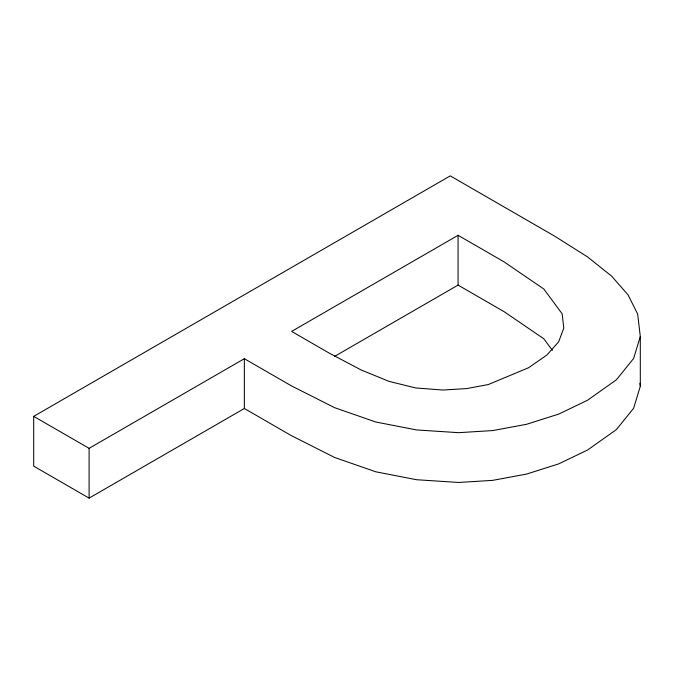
<?xml version="1.0" encoding="UTF-8"?>
<svg xmlns="http://www.w3.org/2000/svg" width="674" height="674" viewBox="0 0 674 674"><rect width="100%" height="100%" fill="white"/><g stroke="black" fill="none" stroke-linecap="round" stroke-linejoin="round"><path stroke-width="1.01" d="M640.3 336.511L633.619 358.458L616.449 379.757L587.602 400.213L558.788 414.063L526.613 424.275L492.694 430.576L458.64 432.674L416.532 429.928L375.831 422.017L334.708 407.719L291.345 385.831L244.35 358.703L89.094 448.336L33.7 416.363L33.7 466.147L89.094 498.128L244.35 408.495L291.345 435.623L334.708 457.511L375.831 471.8L416.532 479.719L458.64 482.466L492.694 480.36L526.613 474.066L558.788 463.847L587.602 449.996L616.449 429.549L633.619 408.25L640.3 386.303L640.3 336.511L637.68 314.126L628.092 294.942L611.663 276.172L587.534 256.912L554.87 236.279L450.249 175.872L33.7 416.363M458.076 235.31L291.631 331.406L329.392 353.21L361.112 369.95L389.117 381.391L415.664 387.954L442.97 390.035L466.753 388.578L488.288 384.542L528.576 367.743L546.867 355.046L558.645 341.828L563.793 328.078L562.141 313.798L543.825 289.011L503.958 261.798L458.076 235.31L458.076 285.094L334.38 356.512M458.076 285.094L503.958 311.582L543.825 338.795L552.377 350.37M639.946 383.253L640.3 386.303M244.35 358.703L244.35 408.495M89.094 448.336L89.094 498.128"/></g></svg>
